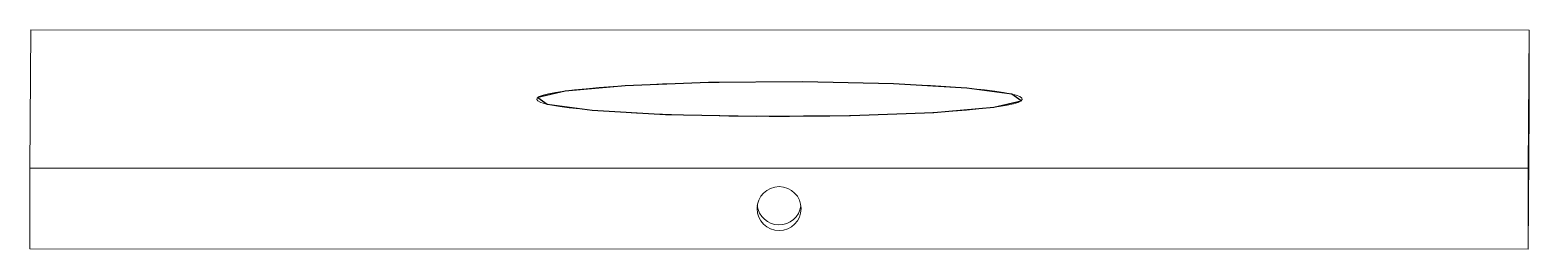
# Model space of a CAD drawing. Header units: inches. Extents: x -2.31 to 2.31, y -0.21 to 0.46.
import ezdxf

# ---------------------------------------------------------------- set-up
doc = ezdxf.new("R2010")
doc.units = ezdxf.units.IN
doc.header["$MEASUREMENT"] = 0

msp = doc.modelspace()

# ---------------------------------------------------------------- linework, layer by layer
at = {"color": 7, "linetype": 'Continuous', "lineweight": 15}
for p, q in [((-2.3116, 0.4629), (-2.3144, 0.036)), ((2.3144, 0.4627), (-2.3116, 0.4629)), ((2.3116, 0.0359), (2.3144, 0.4627)), ((2.3144, 0.4627), (2.3144, 0.2133)), ((2.3116, -0.2135), (2.3144, 0.2133)), ((-2.3144, 0.036), (2.3116, 0.0359)), ((-2.3144, 0.036), (-2.3144, -0.2133)), ((2.3116, 0.0359), (2.3116, -0.2135)), ((-2.3144, -0.2133), (2.3116, -0.2135))]:
    msp.add_line(p, q, dxfattribs=at)
at = {"color": 7, "linetype": 'Continuous', "lineweight": 15, "flags": 128}
for points in [[(0.0003, 0.3027), (-0.0624, 0.3025), (-0.1247, 0.302), (-0.1862, 0.301), (-0.2463, 0.2998), (-0.3047, 0.2981), (-0.361, 0.2961), (-0.4148, 0.2938), (-0.4656, 0.2912), (-0.5132, 0.2883), (-0.5571, 0.2851), (-0.5972, 0.2816), (-0.6331, 0.278), (-0.6645, 0.2741), (-0.6913, 0.2701), (-0.7132, 0.2659), (-0.7301, 0.2616), (-0.7419, 0.2572), (-0.7485, 0.2527), (-0.7498, 0.2483), (-0.7459, 0.2438), (-0.7368, 0.2394), (-0.7225, 0.235), (-0.7031, 0.2308), (-0.6788, 0.2267), (-0.6497, 0.2227), (-0.6161, 0.2189), (-0.5781, 0.2154), (-0.5361, 0.2121), (-0.4903, 0.209), (-0.4411, 0.2062), (-0.3888, 0.2037), (-0.3338, 0.2016), (-0.2764, 0.1998), (-0.2171, 0.1983), (-0.1563, 0.1972), (-0.0943, 0.1964), (-0.0318, 0.1961), (0.0311, 0.1961), (0.0937, 0.1964), (0.1556, 0.1972), (0.2164, 0.1983), (0.2758, 0.1998), (0.3332, 0.2016), (0.3882, 0.2037), (0.4406, 0.2062), (0.4898, 0.209), (0.5356, 0.212), (0.5777, 0.2153), (0.6157, 0.2189), (0.6493, 0.2227), (0.6785, 0.2266), (0.7028, 0.2307), (0.7223, 0.235), (0.7367, 0.2393), (0.7459, 0.2438), (0.7498, 0.2482), (0.7485, 0.2527), (0.742, 0.2571), (0.7303, 0.2615), (0.7134, 0.2658), (0.6915, 0.27), (0.6648, 0.2741), (0.6334, 0.2779), (0.5976, 0.2816), (0.5576, 0.285), (0.5137, 0.2882), (0.4661, 0.2912), (0.4153, 0.2938), (0.3616, 0.2961), (0.3054, 0.2981), (0.247, 0.2997), (0.1869, 0.301), (0.1254, 0.302), (0.0631, 0.3025), (0.0003, 0.3027)], [(2.3121, -0.0155), (2.3121, -0.0038), (2.3121, 0.0058), (2.3121, 0.0117), (2.3121, 0.0133), (2.3121, 0.0101), (2.3121, 0.0026), (2.3121, -0.0079), (2.3121, -0.0199), (2.3121, -0.0315), (2.3121, -0.0411), (2.3121, -0.0471), (2.3121, -0.0486), (2.3121, -0.0454), (2.3121, -0.038), (2.3121, -0.0275), (2.3121, -0.0155)]]:
    msp.add_lwpolyline(points, dxfattribs=at)
at = {"color": 7, "linetype": 'Continuous', "flags": 128}
msp.add_lwpolyline([(-0.7173, 0.2338), (-0.5789, 0.2154), (-0.3524, 0.2023), (-0.0722, 0.1963), (0.2189, 0.1983), (0.4768, 0.2082), (0.662, 0.2243), (0.7465, 0.2442), (0.7173, 0.2649), (0.5789, 0.2833), (0.3524, 0.2965), (0.0722, 0.3025), (-0.2189, 0.3004), (-0.4768, 0.2906), (-0.662, 0.2744), (-0.7465, 0.2545), (-0.7173, 0.2338)], dxfattribs=at)
at = {"color": 7, "linetype": 'Continuous', "lineweight": 15}
msp.add_circle((-0.0012, -0.0887), 0.0679, dxfattribs=at)
msp.add_arc((-0.0013, -0.0708), 0.068, 187.2729, 351.987, dxfattribs=at)

doc.saveas('drawing.dxf')
